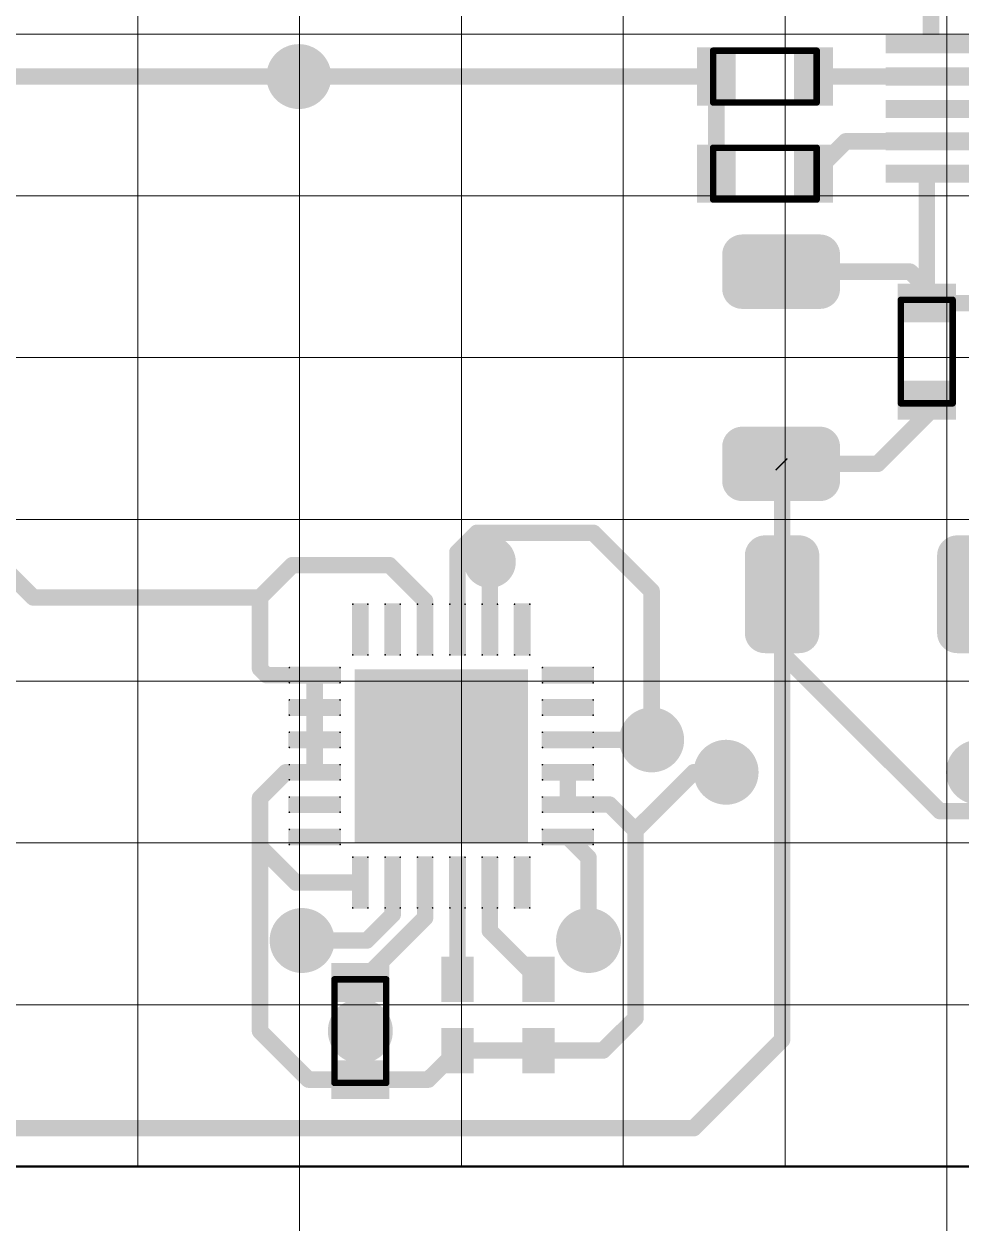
# Model space of a CAD drawing. Extents: x 1752 to 2593, y 74 to 668.
# Drawn here: x 1977.28 to 2004.31, y 464.18 to 498.77 of the extents above; entities that cross this region are included whole.
import ezdxf

# ---------------------------------------------------------------- set-up
doc = ezdxf.new("R2010")
doc.units = 0
doc.header["$MEASUREMENT"] = 0
doc.layers.get('0').update_dxf_attribs({"linetype": 'CONTINUOUS'})
for name, color, linetype in [('BottomSolder', 6, 'CONTINUOUS'), ('KeepOutLayer', 6, 'CONTINUOUS'), ('TopLayer', 1, 'CONTINUOUS')]:
    doc.layers.add(name, color=color, linetype=linetype)

# ---------------------------------------------------------------- blocks, each defined once
blk = doc.blocks.new('CAP3216X125N_16')
at = {"layer": 'TopLayer', "const_width": 0.31049976}
for points in [[(-1.90475108, 0.59949334, 1), (-1.59425132, 0.59949334, 1)], [(-1.37575036, 0.59949334, 1), (-1.0652506, 0.59949334, 1)], [(1.06522012, 0.59949334, 1), (1.37571988, 0.59949334, 1)], [(1.59422084, 0.59949334, 1), (1.9047206, 0.59949334, 1)], [(-1.90475108, -0.5995035, 1), (-1.59425132, -0.5995035, 1)], [(-1.37575036, -0.5995035, 1), (-1.0652506, -0.5995035, 1)], [(1.06522012, -0.5995035, 1), (1.37571988, -0.5995035, 1)], [(1.59422084, -0.5995035, 1), (1.9047206, -0.5995035, 1)]]:
    blk.add_lwpolyline(points, format="xyb", close=True, dxfattribs=at)
at = {"layer": 'TopLayer'}
for points in [[(-1.22050048, -0.91000326), (-1.22050048, 0.9099931), (-1.7495012, -0.91000326), (-1.7495012, 0.9099931)], [(1.74947072, -0.91000326), (1.74947072, 0.9099931), (1.22047, -0.91000326), (1.22047, 0.9099931)], [(-0.91000072, -0.5995035), (-0.91000072, 0.59949334), (-2.06000096, -0.5995035), (-2.06000096, 0.59949334)], [(2.05997048, -0.5995035), (2.05997048, 0.59949334), (0.9099702399999999, -0.5995035), (0.9099702399999999, 0.59949334)]]:
    blk.add_solid(points, dxfattribs=at)
blk = doc.blocks.new('CAP3216X125N_28')
at = {"layer": 'TopLayer', "const_width": 0.31049976}
for points in [[(-1.90475362, 0.59950096, 1), (-1.59425386, 0.59950096, 1)], [(-1.3757529, 0.59950096, 1), (-1.06525314, 0.59950096, 1)], [(1.06521758, 0.59950096, 1), (1.37571734, 0.59950096, 1)], [(1.5942183, 0.59950096, 1), (1.90471806, 0.59950096, 1)], [(-1.90475362, -0.59949588, 1), (-1.59425386, -0.59949588, 1)], [(-1.3757529, -0.59949588, 1), (-1.06525314, -0.59949588, 1)], [(1.06521758, -0.59949588, 1), (1.37571734, -0.59949588, 1)], [(1.5942183, -0.59949588, 1), (1.90471806, -0.59949588, 1)]]:
    blk.add_lwpolyline(points, format="xyb", close=True, dxfattribs=at)
at = {"layer": 'TopLayer'}
for points in [[(-1.22050302, -0.90999564), (-1.22050302, 0.91000072), (-1.74950374, -0.90999564), (-1.74950374, 0.91000072)], [(1.74946818, -0.90999564), (1.74946818, 0.91000072), (1.22046746, -0.90999564), (1.22046746, 0.91000072)], [(-0.91000326, -0.59949588), (-0.91000326, 0.59950096), (-2.0600035, -0.59949588), (-2.0600035, 0.59950096)], [(2.05996794, -0.59949588), (2.05996794, 0.59950096), (0.9099676999999999, -0.59949588), (0.9099676999999999, 0.59950096)]]:
    blk.add_solid(points, dxfattribs=at)
blk = doc.blocks.new('MSOP_10_MS_55')
at = {"layer": 'TopLayer'}
for points in [[(-2.8828873, 0.8610676199999999), (-1.4858873, 0.8610676199999999), (-2.8828873, 1.14046762), (-1.4858873, 1.14046762)], [(1.4859127, 0.8610676199999999), (2.8829127, 0.8610676199999999), (1.4859127, 1.14046762), (2.8829127, 1.14046762)], [(-2.8828873, 0.36068762), (-1.4858873, 0.36068762), (-2.8828873, 0.64008762), (-1.4858873, 0.64008762)], [(1.4859127, 0.36068762), (2.8829127, 0.36068762), (1.4859127, 0.64008762), (2.8829127, 0.64008762)], [(-2.8828873, -0.13969238), (-1.4858873, -0.13969238), (-2.8828873, 0.13970762), (-1.4858873, 0.13970762)], [(1.4859127, -0.13969238), (2.8829127, -0.13969238), (1.4859127, 0.13970762), (2.8829127, 0.13970762)], [(-2.8828873, -0.64007238), (-1.4858873, -0.64007238), (-2.8828873, -0.36067238), (-1.4858873, -0.36067238)], [(1.4859127, -0.64007238), (2.8829127, -0.64007238), (1.4859127, -0.36067238), (2.8829127, -0.36067238)], [(-2.8828873, -1.14045238), (-1.4858873, -1.14045238), (-2.8828873, -0.86105238), (-1.4858873, -0.86105238)], [(1.4859127, -1.14045238), (2.8829127, -1.14045238), (1.4859127, -0.86105238), (2.8829127, -0.86105238)]]:
    blk.add_solid(points, dxfattribs=at)
blk = doc.blocks.new('QFN50P400X400X80_25N_58')
at = {"layer": 'TopLayer', "const_width": 0.01299972}
for points in [[(-1.37347452, 2.34695746, 1), (-1.3604748, 2.34695746, 1)], [(-1.13947448, 2.34695746, 1), (-1.12647476, 2.34695746, 1)], [(-0.8735009199999999, 2.34695746, 1), (-0.8605012, 2.34695746, 1)], [(-0.6395008799999999, 2.34695746, 1), (-0.62650116, 2.34695746, 1)], [(-0.37347652, 2.34695746, 1), (-0.3604768, 2.34695746, 1)], [(-0.13947648, 2.34695746, 1), (-0.12647676, 2.34695746, 1)], [(0.12649708, 2.34695746, 1), (0.1394968, 2.34695746, 1)], [(0.36049712, 2.34695746, 1), (0.37349684, 2.34695746, 1)], [(0.62652148, 2.34695746, 1), (0.6395212, 2.34695746, 1)], [(0.8605215199999999, 2.34695746, 1), (0.87352124, 2.34695746, 1)], [(1.12649508, 2.34695746, 1), (1.1394948, 2.34695746, 1)], [(1.36049512, 2.34695746, 1), (1.37349484, 2.34695746, 1)], [(-1.37347452, 1.56295598, 1), (-1.3604748, 1.56295598, 1)], [(-1.13947448, 1.56295598, 1), (-1.12647476, 1.56295598, 1)], [(-0.8735009199999999, 1.56295598, 1), (-0.8605012, 1.56295598, 1)], [(-0.6395008799999999, 1.56295598, 1), (-0.62650116, 1.56295598, 1)], [(-0.37347652, 1.56295598, 1), (-0.3604768, 1.56295598, 1)], [(-0.13947648, 1.56295598, 1), (-0.12647676, 1.56295598, 1)], [(0.12649708, 1.56295598, 1), (0.1394968, 1.56295598, 1)], [(0.36049712, 1.56295598, 1), (0.37349684, 1.56295598, 1)], [(0.62652148, 1.56295598, 1), (0.6395212, 1.56295598, 1)], [(0.8605215199999999, 1.56295598, 1), (0.87352124, 1.56295598, 1)], [(1.12649508, 1.56295598, 1), (1.1394948, 1.56295598, 1)], [(1.36049512, 1.56295598, 1), (1.37349484, 1.56295598, 1)], [(-2.35347764, 1.36695434, 1), (-2.34047792, 1.36695434, 1)], [(-1.56947616, 1.36695434, 1), (-1.55647644, 1.36695434, 1)], [(1.55649676, 1.36695434, 1), (1.56949648, 1.36695434, 1)], [(2.34049824, 1.36695434, 1), (2.35349796, 1.36695434, 1)], [(-2.35347764, 1.1329543, 1), (-2.34047792, 1.1329543, 1)], [(-1.56947616, 1.1329543, 1), (-1.55647644, 1.1329543, 1)], [(1.55649676, 1.1329543, 1), (1.56949648, 1.1329543, 1)], [(2.34049824, 1.1329543, 1), (2.35349796, 1.1329543, 1)], [(-2.35347764, 0.8669807399999999, 1), (-2.34047792, 0.8669807399999999, 1)], [(-1.56947616, 0.8669807399999999, 1), (-1.55647644, 0.8669807399999999, 1)], [(1.55649676, 0.8669807399999999, 1), (1.56949648, 0.8669807399999999, 1)], [(2.34049824, 0.8669807399999999, 1), (2.35349796, 0.8669807399999999, 1)], [(-2.35347764, 0.6329807, 1), (-2.34047792, 0.6329807, 1)], [(-1.56947616, 0.6329807, 1), (-1.55647644, 0.6329807, 1)], [(1.55649676, 0.6329807, 1), (1.56949648, 0.6329807, 1)], [(2.34049824, 0.6329807, 1), (2.35349796, 0.6329807, 1)], [(-2.35347764, 0.36695634, 1), (-2.34047792, 0.36695634, 1)], [(-1.56947616, 0.36695634, 1), (-1.55647644, 0.36695634, 1)], [(1.55649676, 0.36695634, 1), (1.56949648, 0.36695634, 1)], [(2.34049824, 0.36695634, 1), (2.35349796, 0.36695634, 1)], [(-2.35347764, 0.1329563, 1), (-2.34047792, 0.1329563, 1)], [(-1.56947616, 0.1329563, 1), (-1.55647644, 0.1329563, 1)], [(1.55649676, 0.1329563, 1), (1.56949648, 0.1329563, 1)], [(2.34049824, 0.1329563, 1), (2.35349796, 0.1329563, 1)], [(-2.35347764, -0.13301726, 1), (-2.34047792, -0.13301726, 1)], [(-1.56947616, -0.13301726, 1), (-1.55647644, -0.13301726, 1)], [(1.55649676, -0.13301726, 1), (1.56949648, -0.13301726, 1)], [(2.34049824, -0.13301726, 1), (2.35349796, -0.13301726, 1)], [(-2.35347764, -0.3670173, 1), (-2.34047792, -0.3670173, 1)], [(-1.56947616, -0.3670173, 1), (-1.55647644, -0.3670173, 1)], [(1.55649676, -0.3670173, 1), (1.56949648, -0.3670173, 1)], [(2.34049824, -0.3670173, 1), (2.35349796, -0.3670173, 1)], [(-2.35347764, -0.63304166, 1), (-2.34047792, -0.63304166, 1)], [(-1.56947616, -0.63304166, 1), (-1.55647644, -0.63304166, 1)], [(1.55649676, -0.63304166, 1), (1.56949648, -0.63304166, 1)], [(2.34049824, -0.63304166, 1), (2.35349796, -0.63304166, 1)], [(-2.35347764, -0.8670416999999999, 1), (-2.34047792, -0.8670416999999999, 1)], [(-1.56947616, -0.8670416999999999, 1), (-1.55647644, -0.8670416999999999, 1)], [(1.55649676, -0.8670416999999999, 1), (1.56949648, -0.8670416999999999, 1)], [(2.34049824, -0.8670416999999999, 1), (2.35349796, -0.8670416999999999, 1)], [(-2.35347764, -1.13301526, 1), (-2.34047792, -1.13301526, 1)], [(-1.56947616, -1.13301526, 1), (-1.55647644, -1.13301526, 1)], [(1.55649676, -1.13301526, 1), (1.56949648, -1.13301526, 1)], [(2.34049824, -1.13301526, 1), (2.35349796, -1.13301526, 1)], [(-2.35347764, -1.3670153, 1), (-2.34047792, -1.3670153, 1)], [(-1.56947616, -1.3670153, 1), (-1.55647644, -1.3670153, 1)], [(1.55649676, -1.3670153, 1), (1.56949648, -1.3670153, 1)], [(2.34049824, -1.3670153, 1), (2.35349796, -1.3670153, 1)], [(-1.37347452, -1.56301694, 1), (-1.3604748, -1.56301694, 1)], [(-1.13947448, -1.56301694, 1), (-1.12647476, -1.56301694, 1)], [(-0.8735009199999999, -1.56301694, 1), (-0.8605012, -1.56301694, 1)], [(-0.6395008799999999, -1.56301694, 1), (-0.62650116, -1.56301694, 1)], [(-0.37347652, -1.56301694, 1), (-0.3604768, -1.56301694, 1)], [(-0.13947648, -1.56301694, 1), (-0.12647676, -1.56301694, 1)], [(0.12649708, -1.56301694, 1), (0.1394968, -1.56301694, 1)], [(0.36049712, -1.56301694, 1), (0.37349684, -1.56301694, 1)], [(0.62652148, -1.56301694, 1), (0.6395212, -1.56301694, 1)], [(0.8605215199999999, -1.56301694, 1), (0.87352124, -1.56301694, 1)], [(1.12649508, -1.56301694, 1), (1.1394948, -1.56301694, 1)], [(1.36049512, -1.56301694, 1), (1.37349484, -1.56301694, 1)], [(-1.37347452, -2.34701842, 1), (-1.3604748, -2.34701842, 1)], [(-1.13947448, -2.34701842, 1), (-1.12647476, -2.34701842, 1)], [(-0.8735009199999999, -2.34701842, 1), (-0.8605012, -2.34701842, 1)], [(-0.6395008799999999, -2.34701842, 1), (-0.62650116, -2.34701842, 1)], [(-0.37347652, -2.34701842, 1), (-0.3604768, -2.34701842, 1)], [(-0.13947648, -2.34701842, 1), (-0.12647676, -2.34701842, 1)], [(0.12649708, -2.34701842, 1), (0.1394968, -2.34701842, 1)], [(0.36049712, -2.34701842, 1), (0.37349684, -2.34701842, 1)], [(0.62652148, -2.34701842, 1), (0.6395212, -2.34701842, 1)], [(0.8605215199999999, -2.34701842, 1), (0.87352124, -2.34701842, 1)], [(1.12649508, -2.34701842, 1), (1.1394948, -2.34701842, 1)], [(1.36049512, -2.34701842, 1), (1.37349484, -2.34701842, 1)]]:
    blk.add_lwpolyline(points, format="xyb", close=True, dxfattribs=at)
at = {"layer": 'TopLayer'}
for points in [[(-1.1199749, 1.56295598), (-1.1199749, 2.34695746), (-1.37997438, 1.56295598), (-1.37997438, 2.34695746)], [(-1.13297462, 1.54995626), (-1.13297462, 2.35995718), (-1.36697466, 1.54995626), (-1.36697466, 2.35995718)], [(-0.6200013, 1.56295598), (-0.6200013, 2.34695746), (-0.8800007799999999, 1.56295598), (-0.8800007799999999, 2.34695746)], [(-0.6330010199999999, 1.54995626), (-0.6330010199999999, 2.35995718), (-0.86700106, 1.54995626), (-0.86700106, 2.35995718)], [(-0.1199769, 1.56295598), (-0.1199769, 2.34695746), (-0.37997638, 1.56295598), (-0.37997638, 2.34695746)], [(-0.13297662, 1.54995626), (-0.13297662, 2.35995718), (-0.36697666, 1.54995626), (-0.36697666, 2.35995718)], [(0.3799967, 1.56295598), (0.3799967, 2.34695746), (0.11999722, 1.56295598), (0.11999722, 2.34695746)], [(0.36699698, 1.54995626), (0.36699698, 2.35995718), (0.13299694, 1.54995626), (0.13299694, 2.35995718)], [(0.8800211, 1.56295598), (0.8800211, 2.34695746), (0.6200216199999999, 1.56295598), (0.6200216199999999, 2.34695746)], [(0.86702138, 1.54995626), (0.86702138, 2.35995718), (0.63302134, 1.54995626), (0.63302134, 2.35995718)], [(1.3799947, 1.56295598), (1.3799947, 2.34695746), (1.11999522, 1.56295598), (1.11999522, 2.34695746)], [(1.36699498, 1.54995626), (1.36699498, 2.35995718), (1.13299494, 1.54995626), (1.13299494, 2.35995718)], [(-2.3599775, 1.1329543), (-1.54997658, 1.1329543), (-2.3599775, 1.36695434), (-1.54997658, 1.36695434)], [(-2.34697778, 1.11995458), (-1.5629763, 1.11995458), (-2.34697778, 1.37995406), (-1.5629763, 1.37995406)], [(-1.3399897, -1.34003034), (1.34001002, -1.34003034), (-1.3399897, 1.33996938), (1.34001002, 1.33996938)], [(1.5499969, 1.1329543), (2.35999782, 1.1329543), (1.5499969, 1.36695434), (2.35999782, 1.36695434)], [(1.56299662, 1.11995458), (2.3469981, 1.11995458), (1.56299662, 1.37995406), (2.3469981, 1.37995406)], [(-2.3599775, 0.6329807), (-1.54997658, 0.6329807), (-2.3599775, 0.8669807399999999), (-1.54997658, 0.8669807399999999)], [(-2.34697778, 0.61998098), (-1.5629763, 0.61998098), (-2.34697778, 0.87998046), (-1.5629763, 0.87998046)], [(1.5499969, 0.6329807), (2.35999782, 0.6329807), (1.5499969, 0.8669807399999999), (2.35999782, 0.8669807399999999)], [(1.56299662, 0.61998098), (2.3469981, 0.61998098), (1.56299662, 0.87998046), (2.3469981, 0.87998046)], [(-2.34697778, 0.11995658), (-1.5629763, 0.11995658), (-2.34697778, 0.37995606), (-1.5629763, 0.37995606)], [(1.56299662, 0.11995658), (2.3469981, 0.11995658), (1.56299662, 0.37995606), (2.3469981, 0.37995606)], [(-2.3599775, 0.1329563), (-1.54997658, 0.1329563), (-2.3599775, 0.36695634), (-1.54997658, 0.36695634)], [(1.5499969, 0.1329563), (2.35999782, 0.1329563), (1.5499969, 0.36695634), (2.35999782, 0.36695634)], [(-2.3599775, -0.3670173), (-1.54997658, -0.3670173), (-2.3599775, -0.13301726), (-1.54997658, -0.13301726)], [(-2.34697778, -0.38001702), (-1.5629763, -0.38001702), (-2.34697778, -0.12001754), (-1.5629763, -0.12001754)], [(1.5499969, -0.3670173), (2.35999782, -0.3670173), (1.5499969, -0.13301726), (2.35999782, -0.13301726)], [(1.56299662, -0.38001702), (2.3469981, -0.38001702), (1.56299662, -0.12001754), (2.3469981, -0.12001754)], [(-2.3599775, -0.8670416999999999), (-1.54997658, -0.8670416999999999), (-2.3599775, -0.63304166), (-1.54997658, -0.63304166)], [(-2.34697778, -0.88004142), (-1.5629763, -0.88004142), (-2.34697778, -0.62004194), (-1.5629763, -0.62004194)], [(1.5499969, -0.8670416999999999), (2.35999782, -0.8670416999999999), (1.5499969, -0.63304166), (2.35999782, -0.63304166)], [(1.56299662, -0.88004142), (2.3469981, -0.88004142), (1.56299662, -0.62004194), (2.3469981, -0.62004194)], [(-2.3599775, -1.3670153), (-1.54997658, -1.3670153), (-2.3599775, -1.13301526), (-1.54997658, -1.13301526)], [(-2.34697778, -1.38001502), (-1.5629763, -1.38001502), (-2.34697778, -1.12001554), (-1.5629763, -1.12001554)], [(1.5499969, -1.3670153), (2.35999782, -1.3670153), (1.5499969, -1.13301526), (2.35999782, -1.13301526)], [(1.56299662, -1.38001502), (2.3469981, -1.38001502), (1.56299662, -1.12001554), (2.3469981, -1.12001554)], [(-1.1199749, -2.34701842), (-1.1199749, -1.56301694), (-1.37997438, -2.34701842), (-1.37997438, -1.56301694)], [(-1.13297462, -2.36001814), (-1.13297462, -1.55001722), (-1.36697466, -2.36001814), (-1.36697466, -1.55001722)], [(-0.6200013, -2.34701842), (-0.6200013, -1.56301694), (-0.8800007799999999, -2.34701842), (-0.8800007799999999, -1.56301694)], [(-0.6330010199999999, -2.36001814), (-0.6330010199999999, -1.55001722), (-0.86700106, -2.36001814), (-0.86700106, -1.55001722)], [(-0.1199769, -2.34701842), (-0.1199769, -1.56301694), (-0.37997638, -2.34701842), (-0.37997638, -1.56301694)], [(-0.13297662, -2.36001814), (-0.13297662, -1.55001722), (-0.36697666, -2.36001814), (-0.36697666, -1.55001722)], [(0.3799967, -2.34701842), (0.3799967, -1.56301694), (0.11999722, -2.34701842), (0.11999722, -1.56301694)], [(0.36699698, -2.36001814), (0.36699698, -1.55001722), (0.13299694, -2.36001814), (0.13299694, -1.55001722)], [(0.8800211, -2.34701842), (0.8800211, -1.56301694), (0.6200216199999999, -2.34701842), (0.6200216199999999, -1.56301694)], [(0.86702138, -2.36001814), (0.86702138, -1.55001722), (0.63302134, -2.36001814), (0.63302134, -1.55001722)], [(1.3799947, -2.34701842), (1.3799947, -1.56301694), (1.11999522, -2.34701842), (1.11999522, -1.56301694)], [(1.36699498, -2.36001814), (1.36699498, -1.55001722), (1.13299494, -2.36001814), (1.13299494, -1.55001722)]]:
    blk.add_solid(points, dxfattribs=at)
blk = doc.blocks.new('___0603_65')
at = {"layer": 'KeepOutLayer', "const_width": 0.0999998}
for points in [[(-0.8000288799999999, -0.39995602), (-0.8000288799999999, 0.40004238)], [(-0.8000288799999999, 0.40004238), (0.7999679199999999, 0.40004238)], [(0.7999679199999999, -0.39995602), (0.7999679199999999, 0.40004238)], [(-0.8000288799999999, -0.39995602), (0.7999679199999999, -0.39995602)]]:
    blk.add_lwpolyline(points, dxfattribs=at)
at = {"layer": 'KeepOutLayer', "const_width": 0.0499999}
for points in [[(-0.82502756, 0.40004238, 1), (-0.7750302, 0.40004238, 1)], [(-0.82502756, 0.40004238, 1), (-0.7750302, 0.40004238, 1)], [(0.77496924, 0.40004238, 1), (0.8249666, 0.40004238, 1)], [(0.77496924, 0.40004238, 1), (0.8249666, 0.40004238, 1)], [(-0.82502756, -0.39995602, 1), (-0.7750302, -0.39995602, 1)], [(-0.82502756, -0.39995602, 1), (-0.7750302, -0.39995602, 1)], [(0.77496924, -0.39995602, 1), (0.8249666, -0.39995602, 1)], [(0.77496924, -0.39995602, 1), (0.8249666, -0.39995602, 1)]]:
    blk.add_lwpolyline(points, format="xyb", close=True, dxfattribs=at)
at = {"layer": 'TopLayer'}
for points in [[(-1.05004108, -0.44995592), (-0.45004228, -0.44995592), (-1.05004108, 0.45004228), (-0.45004228, 0.45004228)], [(0.44998132, -0.44995592), (1.04998012, -0.44995592), (0.44998132, 0.45004228), (1.04998012, 0.45004228)]]:
    blk.add_solid(points, dxfattribs=at)
blk = doc.blocks.new('___0603_66')
at = {"layer": 'KeepOutLayer', "const_width": 0.0999998}
for points in [[(-0.8000288799999999, -0.39997888), (-0.8000288799999999, 0.40001952)], [(-0.8000288799999999, 0.40001952), (0.7999679199999999, 0.40001952)], [(0.7999679199999999, -0.39997888), (0.7999679199999999, 0.40001952)], [(-0.8000288799999999, -0.39997888), (0.7999679199999999, -0.39997888)]]:
    blk.add_lwpolyline(points, dxfattribs=at)
at = {"layer": 'KeepOutLayer', "const_width": 0.0499999}
for points in [[(-0.82502756, 0.40001952, 1), (-0.7750302, 0.40001952, 1)], [(-0.82502756, 0.40001952, 1), (-0.7750302, 0.40001952, 1)], [(0.77496924, 0.40001952, 1), (0.8249666, 0.40001952, 1)], [(0.77496924, 0.40001952, 1), (0.8249666, 0.40001952, 1)], [(-0.82502756, -0.39997888, 1), (-0.7750302, -0.39997888, 1)], [(-0.82502756, -0.39997888, 1), (-0.7750302, -0.39997888, 1)], [(0.77496924, -0.39997888, 1), (0.8249666, -0.39997888, 1)], [(0.77496924, -0.39997888, 1), (0.8249666, -0.39997888, 1)]]:
    blk.add_lwpolyline(points, format="xyb", close=True, dxfattribs=at)
at = {"layer": 'TopLayer'}
for points in [[(-1.05004108, -0.44997878), (-0.45004228, -0.44997878), (-1.05004108, 0.4500194199999999), (-0.45004228, 0.4500194199999999)], [(0.44998132, -0.44997878), (1.04998012, -0.44997878), (0.44998132, 0.4500194199999999), (1.04998012, 0.4500194199999999)]]:
    blk.add_solid(points, dxfattribs=at)
blk = doc.blocks.new('___0603_78')
at = {"layer": 'KeepOutLayer', "const_width": 0.0999998}
for points in [[(-0.7999984, 0.40005254), (-0.7999984, -0.39994586)], [(-0.7999984, 0.40005254), (0.7999984, 0.40005254)], [(0.7999984, 0.40005254), (0.7999984, -0.39994586)], [(-0.7999984, -0.39994586), (0.7999984, -0.39994586)]]:
    blk.add_lwpolyline(points, dxfattribs=at)
at = {"layer": 'KeepOutLayer', "const_width": 0.0499999}
for points in [[(-0.8249970799999999, 0.40005254, 1), (-0.77499972, 0.40005254, 1)], [(-0.8249970799999999, 0.40005254, 1), (-0.77499972, 0.40005254, 1)], [(0.77499972, 0.40005254, 1), (0.8249970799999999, 0.40005254, 1)], [(0.77499972, 0.40005254, 1), (0.8249970799999999, 0.40005254, 1)], [(-0.8249970799999999, -0.39994586, 1), (-0.77499972, -0.39994586, 1)], [(-0.8249970799999999, -0.39994586, 1), (-0.77499972, -0.39994586, 1)], [(0.77499972, -0.39994586, 1), (0.8249970799999999, -0.39994586, 1)], [(0.77499972, -0.39994586, 1), (0.8249970799999999, -0.39994586, 1)]]:
    blk.add_lwpolyline(points, format="xyb", close=True, dxfattribs=at)
at = {"layer": 'TopLayer'}
for points in [[(-1.0500106, -0.44994576), (-0.4500118, -0.44994576), (-1.0500106, 0.45005244), (-0.4500118, 0.45005244)], [(0.4500118, -0.44994576), (1.0500106, -0.44994576), (0.4500118, 0.45005244), (1.0500106, 0.45005244)]]:
    blk.add_solid(points, dxfattribs=at)
blk = doc.blocks.new('___0603_98')
at = {"layer": 'KeepOutLayer', "const_width": 0.0999998}
for points in [[(-0.79999586, -0.39996618), (-0.79999586, 0.40003222)], [(0.80000094, 0.40003222), (-0.79999586, 0.40003222)], [(0.80000094, -0.39996618), (0.80000094, 0.40003222)], [(0.80000094, -0.39996618), (-0.79999586, -0.39996618)]]:
    blk.add_lwpolyline(points, dxfattribs=at)
at = {"layer": 'KeepOutLayer', "const_width": 0.0499999}
for points in [[(-0.8249945399999999, 0.40003222, 1), (-0.77499718, 0.40003222, 1)], [(-0.8249945399999999, 0.40003222, 1), (-0.77499718, 0.40003222, 1)], [(0.7750022599999999, 0.40003222, 1), (0.8249996199999999, 0.40003222, 1)], [(0.7750022599999999, 0.40003222, 1), (0.8249996199999999, 0.40003222, 1)], [(-0.8249945399999999, -0.39996618, 1), (-0.77499718, -0.39996618, 1)], [(-0.8249945399999999, -0.39996618, 1), (-0.77499718, -0.39996618, 1)], [(0.7750022599999999, -0.39996618, 1), (0.8249996199999999, -0.39996618, 1)], [(0.7750022599999999, -0.39996618, 1), (0.8249996199999999, -0.39996618, 1)]]:
    blk.add_lwpolyline(points, format="xyb", close=True, dxfattribs=at)
at = {"layer": 'TopLayer'}
for points in [[(-1.05000806, -0.44996608), (-0.45000926, -0.44996608), (-1.05000806, 0.45003212), (-0.45000926, 0.45003212)], [(0.45001434, -0.44996608), (1.05001314, -0.44996608), (0.45001434, 0.45003212), (1.05001314, 0.45003212)]]:
    blk.add_solid(points, dxfattribs=at)
blk = doc.blocks.new('SOD523_117')
at = {"layer": 'TopLayer'}
for points in [[(-0.9000261399999999, -0.24998934), (-0.20002754, -0.24998934), (-0.9000261399999999, 0.25000966), (-0.20002754, 0.25000966)], [(0.19999706, -0.24998934), (0.89999566, -0.24998934), (0.19999706, 0.25000966), (0.89999566, 0.25000966)]]:
    blk.add_solid(points, dxfattribs=at)
blk = doc.blocks.new('SOD523_118')
at = {"layer": 'TopLayer'}
for points in [[(-0.9000261399999999, -0.25000458), (-0.20002754, -0.25000458), (-0.9000261399999999, 0.24999442), (-0.20002754, 0.24999442)], [(0.19999706, -0.25000458), (0.89999566, -0.25000458), (0.19999706, 0.24999442), (0.89999566, 0.24999442)]]:
    blk.add_solid(points, dxfattribs=at)

msp = doc.modelspace()

# ---------------------------------------------------------------- linework, layer by layer
at = {"lineweight": 9}
for p, q in [((1980.565235937597, 615.1674372301444), (1980.565235937597, 465.8091769876678)), ((1985.232681976242, 615.1674372301444), (1985.232681976242, 461.1417369233536)), ((1989.900128014887, 615.1674372301444), (1989.900128014887, 465.8091769876678)), ((1994.567551276396, 615.1674372301444), (1994.567551276396, 465.8092006982936)), ((1999.235020092178, 615.1674372301444), (1999.235020092178, 465.8091769876678)), ((2003.902447897414, 615.1674285142714), (2003.902447897414, 465.8091682717946)), ((2003.902491073655, 498.4813052325152), (1817.204648295641, 498.4813052325152)), ((2041.242065366484, 498.4812850390352), (1854.54422258847, 498.4812850390352)), ((2003.902491073655, 493.81385919387), (1817.204648295641, 493.81385919387)), ((2041.242065366484, 493.81383900039), (1854.54422258847, 493.81383900039)), ((2003.902491073655, 489.1464131552248), (1817.204648295641, 489.1464131552248)), ((2041.242065366484, 489.1463929617447), (1854.54422258847, 489.1463929617447)), ((2003.902491073655, 484.4789671165796), (1812.53717854637, 484.4789671165796)), ((2041.242065366484, 484.4789469230996), (1849.8767528392, 484.4789469230996)), ((2003.902491073655, 479.8115210779345), (1817.204648295641, 479.8115210779345)), ((2041.242065366484, 479.8115008844544), (1854.54422258847, 479.8115008844544)), ((2003.902467363028, 475.1440741057999), (1817.204624585015, 475.1440741057999)), ((2041.242041655858, 475.1440539123198), (1854.544198877845, 475.1440539123198)), ((2003.902467363028, 470.476629000644), (1817.204624585015, 470.476629000644)), ((2041.242041655858, 470.476608807164), (1854.544198877845, 470.476608807164)), ((2003.902466130823, 461.1417369233536), (2003.902467363028, 465.8091817297932))]:
    msp.add_line(p, q, dxfattribs=at)
at = {"layer": 'BottomSolder'}
for points, const_width in [([(1984.743193868368, 497.2539386733855, 1), (1985.679668747978, 497.2539386733855, 1)], 0.9364748796110403), ([(1990.344046780993, 483.2516759833778, 1), (1991.093824192455, 483.2516759833778, 1)], 0.7497774114609154), ([(1994.918182171923, 478.1174718986239, 1), (1995.854657051534, 478.1174718986239, 1)], 0.9364748796110403), ([(1997.065226766275, 477.1839371366215, 1), (1998.001701645886, 477.1839371366215, 1)], 0.9364748796110403), ([(2004.346380602879, 477.1839371366215, 1), (2005.28285548249, 477.1839371366215, 1)], 0.9364748796110403), ([(1984.836518891817, 472.3298029647181, 1), (1985.772993771428, 472.3298029647181, 1)], 0.9364748796110403), ([(1993.097870002147, 472.3298029647181, 1), (1994.034344881758, 472.3298029647181, 1)], 0.9364748796110403), ([(1986.516843526419, 469.71613325312, 1), (1987.45331840603, 469.71613325312, 1)], 0.9364748796110403)]:
    msp.add_lwpolyline(points, format="xyb", close=True, dxfattribs=dict(at, const_width=const_width))
at = {"layer": 'KeepOutLayer', "lineweight": 50}
msp.add_line((1817.44174836316, 465.8091943282272), (2031.907125569225, 465.8091943282272), dxfattribs=at)
at = {"layer": 'TopLayer', "const_width": 0.4742125175263521}
for points in [[(2003.443574812012, 498.1888960729408), (2003.443574812012, 500.4416900587013)], [(1966.448264627208, 497.2539386733855), (1985.211431308173, 497.2539386733855)], [(1985.211431308173, 497.2539386733855), (1996.829543145064, 497.2539386733855)], [(1997.253299450726, 494.4535240723854), (1997.253299450726, 497.2540335158891)], [(2000.05380889423, 497.2540335158891), (2003.442910914487, 497.2540335158891)], [(2003.442910914487, 497.2540335158891), (2003.443574812012, 497.254697413414)], [(2003.443574812012, 496.3204987538867), (2007.521707620235, 496.3204987538867)], [(2000.05380889423, 494.4535240723854), (2000.986584916205, 495.3863000943599)], [(2000.986584916205, 495.3863000943599), (2003.443574812012, 495.3863000943599)], [(2003.321038297483, 494.3296597628075), (2003.443574812012, 494.452101434833)], [(2003.321038297483, 491.1433310150445), (2003.321038297483, 494.3296597628075)], [(1999.120368974731, 491.6250360903479), (2002.839428064683, 491.6250360903479)], [(2002.839428064683, 491.6250360903479), (2003.321038297483, 491.1433310150445)], [(2003.321038297483, 490.7195747093829), (2003.321038297483, 491.1433310150445)], [(2003.321038297483, 490.7195747093829), (2005.654732938734, 490.7195747093829)], [(2001.905988145184, 486.0801639654159), (2003.321038297483, 487.495308960218)], [(1999.120368974731, 486.0801639654159), (1999.148442355768, 486.0520905843783)], [(1999.120368974731, 486.0801639654159), (2001.905988145184, 486.0801639654159)], [(1999.148442355768, 482.3181412213759), (1999.148442355768, 486.0520905843783)], [(1989.785495567225, 483.5316510537256), (1990.345540550424, 484.0917908794279)], [(1990.345540550424, 484.0917908794279), (1993.706094977126, 484.0917908794279)], [(1993.706094977126, 484.0917908794279), (1995.386419611728, 482.4114662448246)], [(1976.175216944204, 483.6063869464876), (1977.556787692766, 482.2248161979265)], [(1989.785495567225, 481.3005760012677), (1989.785495567225, 483.5316510537256)], [(1984.091246499272, 482.2248161979265), (1985.02468641877, 483.1582561174254)], [(1985.02468641877, 483.1582561174254), (1987.825195862274, 483.1582561174254)], [(1987.825195862274, 483.1582561174254), (1988.852055647726, 482.1313963319737)], [(1990.718935486724, 483.2516759833778), (1990.719030329227, 483.2515811408747)], [(1990.719030329227, 481.3005760012677), (1990.719030329227, 483.2515811408747)], [(1995.386419611728, 478.1174718986239), (1995.386419611728, 482.4114662448246)], [(1999.148442355768, 480.6098380482388), (1999.148442355768, 482.3181412213759)], [(1977.556787692766, 482.2248161979265), (1984.091246499272, 482.2248161979265)], [(1984.091246499272, 480.1710966270232), (1984.091246499272, 482.2248161979265)], [(1988.852055647726, 481.3005760012677), (1988.852055647726, 482.1313963319737)], [(1999.148442355768, 469.4640418788031), (1999.148442355768, 480.6098380482388)], [(1999.148442355768, 480.6098380482388), (2003.694433233783, 476.0637523277205)], [(1984.091246499272, 480.1710966270232), (1984.27789654617, 479.9843517376215)], [(1984.27789654617, 479.9843517376215), (1985.668856702579, 479.9843517376215)], [(1985.668856702579, 479.0509118181227), (1985.668856702579, 479.9843517376215)], [(1985.668856702579, 478.1173770561203), (1985.668856702579, 479.0509118181227)], [(1985.668856702579, 477.1839371366215), (1985.668856702579, 478.1173770561203)], [(1992.968694512372, 478.1174718986239), (1995.386419611728, 478.1174718986239)], [(1992.968694512372, 478.1173770561203), (1992.968694512372, 478.1174718986239)], [(1984.091246499272, 476.4371472640207), (1984.838036371873, 477.1839371366215)], [(1984.838036371873, 477.1839371366215), (1985.668856702579, 477.1839371366215)], [(1992.968694512372, 476.2504023746191), (1992.968694512372, 477.1839371366215)], [(1994.919699651979, 475.5037073445219), (1996.600024286582, 477.1839371366215)], [(1996.600024286582, 477.1839371366215), (1997.533464206081, 477.1839371366215)], [(1984.091246499272, 475.0368925422689), (1984.091246499272, 476.4371472640207)], [(1992.968694512372, 476.2504023746191), (1994.172909779379, 476.2504023746191)], [(1994.172909779379, 476.2504023746191), (1994.919699651979, 475.5037073445219)], [(2003.694433233783, 476.0637523277205), (2006.868337613587, 476.0637523277205)], [(1994.919699651979, 470.0894333469166), (1994.919699651979, 475.5037073445219)], [(1992.968694512372, 475.3169624551202), (1993.566107441952, 474.7195495255405)], [(1984.091246499272, 475.0368925422689), (1985.127400850067, 474.0007381914741)], [(1984.091246499272, 469.7160384106164), (1984.091246499272, 475.0368925422689)], [(1993.566107441952, 472.3298029647181), (1993.566107441952, 474.7195495255405)], [(1985.127400850067, 474.0007381914741), (1986.985080966224, 474.0007381914741)], [(1987.918520885723, 473.0765928373188), (1987.918520885723, 474.0007381914741)], [(1988.852055647726, 472.9832678138696), (1988.852055647726, 474.0007381914741)], [(1989.785495567225, 471.2096181558176), (1989.785495567225, 474.0007381914741)], [(1990.719030329227, 472.6098728775694), (1990.719030329227, 474.0007381914741)], [(1986.985080966224, 471.1162931323682), (1988.852055647726, 472.9832678138696)], [(1987.171731013123, 472.3298029647181), (1987.918520885723, 473.0765928373188)], [(1985.304756331622, 472.3298029647181), (1987.171731013123, 472.3298029647181)], [(1990.719030329227, 472.6098728775694), (1992.119190208475, 471.2096181558176)], [(1986.985080966224, 469.71613325312), (1986.985080966224, 471.1162931323682)], [(1993.986164889977, 469.1558985849142), (1994.919699651979, 470.0894333469166)], [(1984.091246499272, 469.7160384106164), (1985.491501221024, 468.3157836888646)], [(1996.599929444079, 466.9156238096164), (1999.148442355768, 469.4640418788031)], [(1988.945285828671, 468.3157836888646), (1989.785495567225, 469.1558985849142)], [(1989.785495567225, 469.1558985849142), (1992.119190208475, 469.1558985849142)], [(1992.119190208475, 469.1558985849142), (1993.986164889977, 469.1558985849142)], [(1985.491501221024, 468.3157836888646), (1986.985080966224, 468.3157836888646)], [(1986.985080966224, 468.3157836888646), (1988.945285828671, 468.3157836888646)], [(1844.627905842367, 466.9156238096164), (1996.599929444079, 466.9156238096164)]]:
    msp.add_lwpolyline(points, dxfattribs=at)
at = {"layer": 'TopLayer'}
for points, const_width in [([(2003.32502168263, 498.1888960729408, 1), (2003.562127941393, 498.1888960729408, 1)], 0.2371062587631761), ([(1984.838036371873, 497.2539386733855, 1), (1985.584826244473, 497.2539386733855, 1)], 0.7467898726004993), ([(1985.092878178791, 497.2539386733855, 1), (1985.329984437554, 497.2539386733855, 1)], 0.2371062587631761), ([(1985.092878178791, 497.2539386733855, 1), (1985.329984437554, 497.2539386733855, 1)], 0.2371062587631761), ([(1996.710990015683, 497.2539386733855, 1), (1996.948096274446, 497.2539386733855, 1)], 0.2371062587631761), ([(1997.134746321345, 497.2540335158891, 1), (1997.371852580108, 497.2540335158891, 1)], 0.2371062587631761), ([(1999.935255764849, 497.2540335158891, 1), (2000.172362023612, 497.2540335158891, 1)], 0.2371062587631761), ([(2003.324357785106, 497.2540335158891, 1), (2003.561464043869, 497.2540335158891, 1)], 0.2371062587631761), ([(2003.324357785106, 497.2540335158891, 1), (2003.561464043869, 497.2540335158891, 1)], 0.2371062587631761), ([(2003.32502168263, 497.254697413414, 1), (2003.562127941393, 497.254697413414, 1)], 0.2371062587631761), ([(2003.32502168263, 496.3204987538867, 1), (2003.562127941393, 496.3204987538867, 1)], 0.2371062587631761), ([(2000.868031786822, 495.3863000943599, 1), (2001.105138045586, 495.3863000943599, 1)], 0.2371062587631761), ([(2000.868031786822, 495.3863000943599, 1), (2001.105138045586, 495.3863000943599, 1)], 0.2371062587631761), ([(2003.32502168263, 495.3863000943599, 1), (2003.562127941393, 495.3863000943599, 1)], 0.2371062587631761), ([(1997.134746321345, 494.4535240723854, 1), (1997.371852580108, 494.4535240723854, 1)], 0.2371062587631761), ([(1999.935255764849, 494.4535240723854, 1), (2000.172362023612, 494.4535240723854, 1)], 0.2371062587631761), ([(2003.32502168263, 494.452101434833, 1), (2003.562127941393, 494.452101434833, 1)], 0.2371062587631761), ([(2003.202485168102, 494.3296597628075, 1), (2003.439591426865, 494.3296597628075, 1)], 0.2371062587631761), ([(2003.202485168102, 494.3296597628075, 1), (2003.439591426865, 494.3296597628075, 1)], 0.2371062587631761), ([(1999.00181584535, 491.6250360903479, 1), (1999.238922104113, 491.6250360903479, 1)], 0.2371062587631761), ([(2002.720874935302, 491.6250360903479, 1), (2002.957981194065, 491.6250360903479, 1)], 0.2371062587631761), ([(2002.720874935302, 491.6250360903479, 1), (2002.957981194065, 491.6250360903479, 1)], 0.2371062587631761), ([(2003.202485168102, 491.1433310150445, 1), (2003.439591426865, 491.1433310150445, 1)], 0.2371062587631761), ([(2003.202485168102, 491.1433310150445, 1), (2003.439591426865, 491.1433310150445, 1)], 0.2371062587631761), ([(2003.202485168102, 491.1433310150445, 1), (2003.439591426865, 491.1433310150445, 1)], 0.2371062587631761), ([(2003.202485168102, 490.7195747093829, 1), (2003.439591426865, 490.7195747093829, 1)], 0.2371062587631761), ([(2003.202485168102, 490.7195747093829, 1), (2003.439591426865, 490.7195747093829, 1)], 0.2371062587631761), ([(2003.202485168102, 487.495308960218, 1), (2003.439591426865, 487.495308960218, 1)], 0.2371062587631761), ([(1999.00181584535, 486.0801639654159, 1), (1999.238922104113, 486.0801639654159, 1)], 0.2371062587631761), ([(1999.00181584535, 486.0801639654159, 1), (1999.238922104113, 486.0801639654159, 1)], 0.2371062587631761), ([(1999.029889226387, 486.0520905843783, 1), (1999.26699548515, 486.0520905843783, 1)], 0.2371062587631761), ([(1999.029889226387, 486.0520905843783, 1), (1999.26699548515, 486.0520905843783, 1)], 0.2371062587631761), ([(2001.787435015803, 486.0801639654159, 1), (2002.024541274566, 486.0801639654159, 1)], 0.2371062587631761), ([(2001.787435015803, 486.0801639654159, 1), (2002.024541274566, 486.0801639654159, 1)], 0.2371062587631761), ([(1990.226987421041, 484.0917908794279, 1), (1990.464093679805, 484.0917908794279, 1)], 0.2371062587631761), ([(1990.226987421041, 484.0917908794279, 1), (1990.464093679805, 484.0917908794279, 1)], 0.2371062587631761), ([(1993.587541847744, 484.0917908794279, 1), (1993.824648106507, 484.0917908794279, 1)], 0.2371062587631761), ([(1993.587541847744, 484.0917908794279, 1), (1993.824648106507, 484.0917908794279, 1)], 0.2371062587631761), ([(1989.666942437843, 483.5316510537256, 1), (1989.904048696606, 483.5316510537256, 1)], 0.2371062587631761), ([(1989.666942437843, 483.5316510537256, 1), (1989.904048696606, 483.5316510537256, 1)], 0.2371062587631761), ([(1990.438889284499, 483.2516759833778, 1), (1990.998981688949, 483.2516759833778, 1)], 0.5600924044503744), ([(1984.906133289389, 483.1582561174254, 1), (1985.143239548152, 483.1582561174254, 1)], 0.2371062587631761), ([(1984.906133289389, 483.1582561174254, 1), (1985.143239548152, 483.1582561174254, 1)], 0.2371062587631761), ([(1987.706642732893, 483.1582561174254, 1), (1987.943748991656, 483.1582561174254, 1)], 0.2371062587631761), ([(1987.706642732893, 483.1582561174254, 1), (1987.943748991656, 483.1582561174254, 1)], 0.2371062587631761), ([(1990.600382357342, 483.2516759833778, 1), (1990.837488616105, 483.2516759833778, 1)], 0.2371062587631761), ([(1990.600477199846, 483.2515811408747, 1), (1990.837583458609, 483.2515811408747, 1)], 0.2371062587631761), ([(1990.600477199846, 483.2515811408747, 1), (1990.837583458609, 483.2515811408747, 1)], 0.2371062587631761), ([(1995.267866482347, 482.4114662448246, 1), (1995.50497274111, 482.4114662448246, 1)], 0.2371062587631761), ([(1995.267866482347, 482.4114662448246, 1), (1995.50497274111, 482.4114662448246, 1)], 0.2371062587631761), ([(1999.029889226387, 482.3181412213759, 1), (1999.26699548515, 482.3181412213759, 1)], 0.2371062587631761), ([(1999.029889226387, 482.3181412213759, 1), (1999.26699548515, 482.3181412213759, 1)], 0.2371062587631761), ([(1977.438234563384, 482.2248161979265, 1), (1977.675340822148, 482.2248161979265, 1)], 0.2371062587631761), ([(1977.438234563384, 482.2248161979265, 1), (1977.675340822148, 482.2248161979265, 1)], 0.2371062587631761), ([(1983.97269336989, 482.2248161979265, 1), (1984.209799628653, 482.2248161979265, 1)], 0.2371062587631761), ([(1983.97269336989, 482.2248161979265, 1), (1984.209799628653, 482.2248161979265, 1)], 0.2371062587631761), ([(1983.97269336989, 482.2248161979265, 1), (1984.209799628653, 482.2248161979265, 1)], 0.2371062587631761), ([(1988.733502518344, 482.1313963319737, 1), (1988.970608777107, 482.1313963319737, 1)], 0.2371062587631761), ([(1988.733502518344, 482.1313963319737, 1), (1988.970608777107, 482.1313963319737, 1)], 0.2371062587631761), ([(1988.733502518344, 481.3005760012677, 1), (1988.970608777107, 481.3005760012677, 1)], 0.2371062587631761), ([(1989.666942437843, 481.3005760012677, 1), (1989.904048696606, 481.3005760012677, 1)], 0.2371062587631761), ([(1990.600477199846, 481.3005760012677, 1), (1990.837583458609, 481.3005760012677, 1)], 0.2371062587631761), ([(1999.029889226387, 480.6098380482388, 1), (1999.26699548515, 480.6098380482388, 1)], 0.2371062587631761), ([(1999.029889226387, 480.6098380482388, 1), (1999.26699548515, 480.6098380482388, 1)], 0.2371062587631761), ([(1999.029889226387, 480.6098380482388, 1), (1999.26699548515, 480.6098380482388, 1)], 0.2371062587631761), ([(1983.97269336989, 480.1710966270232, 1), (1984.209799628653, 480.1710966270232, 1)], 0.2371062587631761), ([(1983.97269336989, 480.1710966270232, 1), (1984.209799628653, 480.1710966270232, 1)], 0.2371062587631761), ([(1984.159343416789, 479.9843517376215, 1), (1984.396449675552, 479.9843517376215, 1)], 0.2371062587631761), ([(1984.159343416789, 479.9843517376215, 1), (1984.396449675552, 479.9843517376215, 1)], 0.2371062587631761), ([(1985.550303573197, 479.9843517376215, 1), (1985.78740983196, 479.9843517376215, 1)], 0.2371062587631761), ([(1985.550303573197, 479.9843517376215, 1), (1985.78740983196, 479.9843517376215, 1)], 0.2371062587631761), ([(1985.550303573197, 479.0509118181227, 1), (1985.78740983196, 479.0509118181227, 1)], 0.2371062587631761), ([(1985.550303573197, 479.0509118181227, 1), (1985.78740983196, 479.0509118181227, 1)], 0.2371062587631761), ([(1995.013024675428, 478.1174718986239, 1), (1995.759814548028, 478.1174718986239, 1)], 0.7467898726004993), ([(1985.550303573197, 478.1173770561203, 1), (1985.78740983196, 478.1173770561203, 1)], 0.2371062587631761), ([(1985.550303573197, 478.1173770561203, 1), (1985.78740983196, 478.1173770561203, 1)], 0.2371062587631761), ([(1992.850141382991, 478.1174718986239, 1), (1993.087247641754, 478.1174718986239, 1)], 0.2371062587631761), ([(1992.850141382991, 478.1174718986239, 1), (1993.087247641754, 478.1174718986239, 1)], 0.2371062587631761), ([(1992.850141382991, 478.1173770561203, 1), (1993.087247641754, 478.1173770561203, 1)], 0.2371062587631761), ([(1995.267866482347, 478.1174718986239, 1), (1995.50497274111, 478.1174718986239, 1)], 0.2371062587631761), ([(1995.267866482347, 478.1174718986239, 1), (1995.50497274111, 478.1174718986239, 1)], 0.2371062587631761), ([(1997.160069269781, 477.1839371366215, 1), (1997.906859142381, 477.1839371366215, 1)], 0.7467898726004993), ([(2004.441223106384, 477.1839371366215, 1), (2005.188012978984, 477.1839371366215, 1)], 0.7467898726004993), ([(1984.719483242491, 477.1839371366215, 1), (1984.956589501254, 477.1839371366215, 1)], 0.2371062587631761), ([(1984.719483242491, 477.1839371366215, 1), (1984.956589501254, 477.1839371366215, 1)], 0.2371062587631761), ([(1985.550303573197, 477.1839371366215, 1), (1985.78740983196, 477.1839371366215, 1)], 0.2371062587631761), ([(1985.550303573197, 477.1839371366215, 1), (1985.78740983196, 477.1839371366215, 1)], 0.2371062587631761), ([(1992.850141382991, 477.1839371366215, 1), (1993.087247641754, 477.1839371366215, 1)], 0.2371062587631761), ([(1996.4814711572, 477.1839371366215, 1), (1996.718577415963, 477.1839371366215, 1)], 0.2371062587631761), ([(1996.4814711572, 477.1839371366215, 1), (1996.718577415963, 477.1839371366215, 1)], 0.2371062587631761), ([(1997.414911076699, 477.1839371366215, 1), (1997.652017335462, 477.1839371366215, 1)], 0.2371062587631761), ([(1983.97269336989, 476.4371472640207, 1), (1984.209799628653, 476.4371472640207, 1)], 0.2371062587631761), ([(1983.97269336989, 476.4371472640207, 1), (1984.209799628653, 476.4371472640207, 1)], 0.2371062587631761), ([(1992.850141382991, 476.2504023746191, 1), (1993.087247641754, 476.2504023746191, 1)], 0.2371062587631761), ([(1992.850141382991, 476.2504023746191, 1), (1993.087247641754, 476.2504023746191, 1)], 0.2371062587631761), ([(1994.054356649997, 476.2504023746191, 1), (1994.29146290876, 476.2504023746191, 1)], 0.2371062587631761), ([(1994.054356649997, 476.2504023746191, 1), (1994.29146290876, 476.2504023746191, 1)], 0.2371062587631761), ([(2003.575880104402, 476.0637523277205, 1), (2003.812986363165, 476.0637523277205, 1)], 0.2371062587631761), ([(2003.575880104402, 476.0637523277205, 1), (2003.812986363165, 476.0637523277205, 1)], 0.2371062587631761), ([(1994.801146522598, 475.5037073445219, 1), (1995.038252781361, 475.5037073445219, 1)], 0.2371062587631761), ([(1994.801146522598, 475.5037073445219, 1), (1995.038252781361, 475.5037073445219, 1)], 0.2371062587631761), ([(1994.801146522598, 475.5037073445219, 1), (1995.038252781361, 475.5037073445219, 1)], 0.2371062587631761), ([(1992.850141382991, 475.3169624551202, 1), (1993.087247641754, 475.3169624551202, 1)], 0.2371062587631761), ([(1983.97269336989, 475.0368925422689, 1), (1984.209799628653, 475.0368925422689, 1)], 0.2371062587631761), ([(1983.97269336989, 475.0368925422689, 1), (1984.209799628653, 475.0368925422689, 1)], 0.2371062587631761), ([(1983.97269336989, 475.0368925422689, 1), (1984.209799628653, 475.0368925422689, 1)], 0.2371062587631761), ([(1993.44755431257, 474.7195495255405, 1), (1993.684660571333, 474.7195495255405, 1)], 0.2371062587631761), ([(1993.44755431257, 474.7195495255405, 1), (1993.684660571333, 474.7195495255405, 1)], 0.2371062587631761), ([(1985.008847720685, 474.0007381914741, 1), (1985.245953979449, 474.0007381914741, 1)], 0.2371062587631761), ([(1985.008847720685, 474.0007381914741, 1), (1985.245953979449, 474.0007381914741, 1)], 0.2371062587631761), ([(1986.866527836843, 474.0007381914741, 1), (1987.103634095607, 474.0007381914741, 1)], 0.2371062587631761), ([(1987.799967756342, 474.0007381914741, 1), (1988.037074015105, 474.0007381914741, 1)], 0.2371062587631761), ([(1988.733502518344, 474.0007381914741, 1), (1988.970608777107, 474.0007381914741, 1)], 0.2371062587631761), ([(1989.666942437843, 474.0007381914741, 1), (1989.904048696606, 474.0007381914741, 1)], 0.2371062587631761), ([(1990.600477199846, 474.0007381914741, 1), (1990.837583458609, 474.0007381914741, 1)], 0.2371062587631761), ([(1987.799967756342, 473.0765928373188, 1), (1988.037074015105, 473.0765928373188, 1)], 0.2371062587631761), ([(1987.799967756342, 473.0765928373188, 1), (1988.037074015105, 473.0765928373188, 1)], 0.2371062587631761), ([(1988.733502518344, 472.9832678138696, 1), (1988.970608777107, 472.9832678138696, 1)], 0.2371062587631761), ([(1988.733502518344, 472.9832678138696, 1), (1988.970608777107, 472.9832678138696, 1)], 0.2371062587631761), ([(1984.931361395322, 472.3298029647181, 1), (1985.678151267922, 472.3298029647181, 1)], 0.7467898726004993), ([(1993.192712505652, 472.3298029647181, 1), (1993.939502378252, 472.3298029647181, 1)], 0.7467898726004993), ([(1985.18620320224, 472.3298029647181, 1), (1985.423309461003, 472.3298029647181, 1)], 0.2371062587631761), ([(1987.053177883742, 472.3298029647181, 1), (1987.290284142505, 472.3298029647181, 1)], 0.2371062587631761), ([(1987.053177883742, 472.3298029647181, 1), (1987.290284142505, 472.3298029647181, 1)], 0.2371062587631761), ([(1990.600477199846, 472.6098728775694, 1), (1990.837583458609, 472.6098728775694, 1)], 0.2371062587631761), ([(1990.600477199846, 472.6098728775694, 1), (1990.837583458609, 472.6098728775694, 1)], 0.2371062587631761), ([(1993.44755431257, 472.3298029647181, 1), (1993.684660571333, 472.3298029647181, 1)], 0.2371062587631761), ([(1986.866527836843, 471.1162931323682, 1), (1987.103634095607, 471.1162931323682, 1)], 0.2371062587631761), ([(1986.866527836843, 471.1162931323682, 1), (1987.103634095607, 471.1162931323682, 1)], 0.2371062587631761), ([(1989.666942437843, 471.2096181558176, 1), (1989.904048696606, 471.2096181558176, 1)], 0.2371062587631761), ([(1992.000637079094, 471.2096181558176, 1), (1992.237743337857, 471.2096181558176, 1)], 0.2371062587631761), ([(1986.611686029924, 469.71613325312, 1), (1987.358475902525, 469.71613325312, 1)], 0.7467898726004993), ([(1994.801146522598, 470.0894333469166, 1), (1995.038252781361, 470.0894333469166, 1)], 0.2371062587631761), ([(1994.801146522598, 470.0894333469166, 1), (1995.038252781361, 470.0894333469166, 1)], 0.2371062587631761), ([(1983.97269336989, 469.7160384106164, 1), (1984.209799628653, 469.7160384106164, 1)], 0.2371062587631761), ([(1983.97269336989, 469.7160384106164, 1), (1984.209799628653, 469.7160384106164, 1)], 0.2371062587631761), ([(1986.866527836843, 469.71613325312, 1), (1987.103634095607, 469.71613325312, 1)], 0.2371062587631761), ([(1999.029889226387, 469.4640418788031, 1), (1999.26699548515, 469.4640418788031, 1)], 0.2371062587631761), ([(1999.029889226387, 469.4640418788031, 1), (1999.26699548515, 469.4640418788031, 1)], 0.2371062587631761), ([(1989.666942437843, 469.1558985849142, 1), (1989.904048696606, 469.1558985849142, 1)], 0.2371062587631761), ([(1989.666942437843, 469.1558985849142, 1), (1989.904048696606, 469.1558985849142, 1)], 0.2371062587631761), ([(1992.000637079094, 469.1558985849142, 1), (1992.237743337857, 469.1558985849142, 1)], 0.2371062587631761), ([(1992.000637079094, 469.1558985849142, 1), (1992.237743337857, 469.1558985849142, 1)], 0.2371062587631761), ([(1993.867611760595, 469.1558985849142, 1), (1994.104718019358, 469.1558985849142, 1)], 0.2371062587631761), ([(1993.867611760595, 469.1558985849142, 1), (1994.104718019358, 469.1558985849142, 1)], 0.2371062587631761), ([(1985.372948091642, 468.3157836888646, 1), (1985.610054350405, 468.3157836888646, 1)], 0.2371062587631761), ([(1985.372948091642, 468.3157836888646, 1), (1985.610054350405, 468.3157836888646, 1)], 0.2371062587631761), ([(1986.866527836843, 468.3157836888646, 1), (1987.103634095607, 468.3157836888646, 1)], 0.2371062587631761), ([(1986.866527836843, 468.3157836888646, 1), (1987.103634095607, 468.3157836888646, 1)], 0.2371062587631761), ([(1988.82673269929, 468.3157836888646, 1), (1989.063838958053, 468.3157836888646, 1)], 0.2371062587631761), ([(1988.82673269929, 468.3157836888646, 1), (1989.063838958053, 468.3157836888646, 1)], 0.2371062587631761), ([(1996.481376314697, 466.9156238096164, 1), (1996.71848257346, 466.9156238096164, 1)], 0.2371062587631761), ([(1996.481376314697, 466.9156238096164, 1), (1996.71848257346, 466.9156238096164, 1)], 0.2371062587631761)]:
    msp.add_lwpolyline(points, format="xyb", close=True, dxfattribs=dict(at, const_width=const_width))

# ---------------------------------------------------------------- block references
at = {"xscale": 1.866978415458079, "yscale": 1.866978415458079, "zscale": 1.866978415458079}
for name, p in [('MSOP_10_MS_55', (2007.521778752112, 496.3204845275112)), ('___0603_65', (1998.653611077981, 497.2539528997612)), ('___0603_66', (1998.653611077981, 494.4534861353841)), ('QFN50P400X400X80_25N_58', (1989.318756638975, 477.6507140018728))]:
    msp.add_blockref(name, p, dxfattribs=at)
for name, p, rotation in [('CAP3216X125N_16', (1999.120378458981, 488.8525715751309), 270), ('___0603_78', (2003.321137882112, 489.319319987631), 90), ('CAP3216X125N_28', (2001.920845223359, 482.3181459635009), 180), ('SOD523_118', (1989.785486082975, 470.182786823117), 90), ('SOD523_117', (1992.119209176977, 470.182786823117), 90), ('___0603_98', (1986.985019318597, 469.7160431527416), 270)]:
    msp.add_blockref(name, p, dxfattribs=dict(at, rotation=rotation))

doc.saveas('drawing.dxf')
